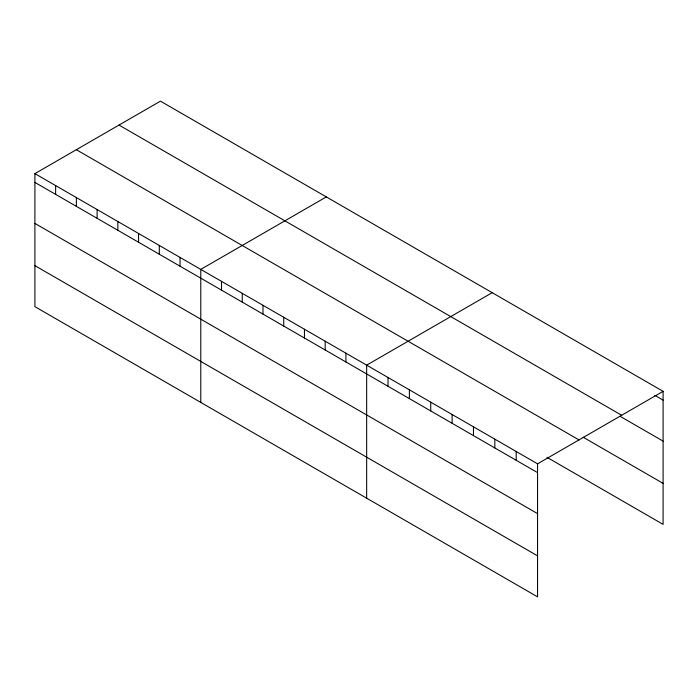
<?xml version="1.0" encoding="UTF-8"?>
<svg xmlns="http://www.w3.org/2000/svg" width="698" height="698" viewBox="0 0 698 698"><rect width="100%" height="100%" fill="white"/><g stroke="black" fill="none" stroke-linecap="round" stroke-linejoin="round"><path stroke-width="1.05" d="M34.9 173.627L537.556 463.83L537.556 596.851L34.9 306.649L34.9 173.627L160.444 101.149L663.1 391.351L663.1 524.373L546.996 457.338M326.315 196.915L200.78 269.393L200.78 402.414M492.195 292.68L366.659 365.159L366.659 498.18M537.556 463.83L663.1 391.351M654.741 395.304L663.1 400.129M119.009 125.064L621.674 415.275M620.374 416.462L663.1 441.136M583.223 437.253L663.1 483.374M76.326 149.704L578.991 439.915M34.9 182.405L537.556 472.616M34.9 223.404L537.556 513.615M34.9 265.65L537.556 555.852M516.197 451.501L516.197 460.279M494.83 439.164L494.83 447.942M473.471 426.836L473.471 435.613M452.112 414.499L452.112 423.276M430.745 402.161L430.745 410.939M409.386 389.833L409.386 398.61M388.018 377.496L388.018 386.273M345.92 353.188L345.92 361.974M325.189 341.217L325.189 350.003M304.45 329.247L304.45 338.024M283.72 317.276L283.72 326.053M262.98 305.305L262.98 314.083M242.25 293.334L242.25 302.112M221.51 281.364L221.51 290.141M180.04 257.422L180.04 266.2M159.31 245.452L159.31 254.229M138.57 233.481L138.57 242.258M117.84 221.51L117.84 230.288M97.101 209.54L97.101 218.317M76.37 197.569L76.37 206.346M55.631 185.598L55.631 194.376"/></g></svg>
